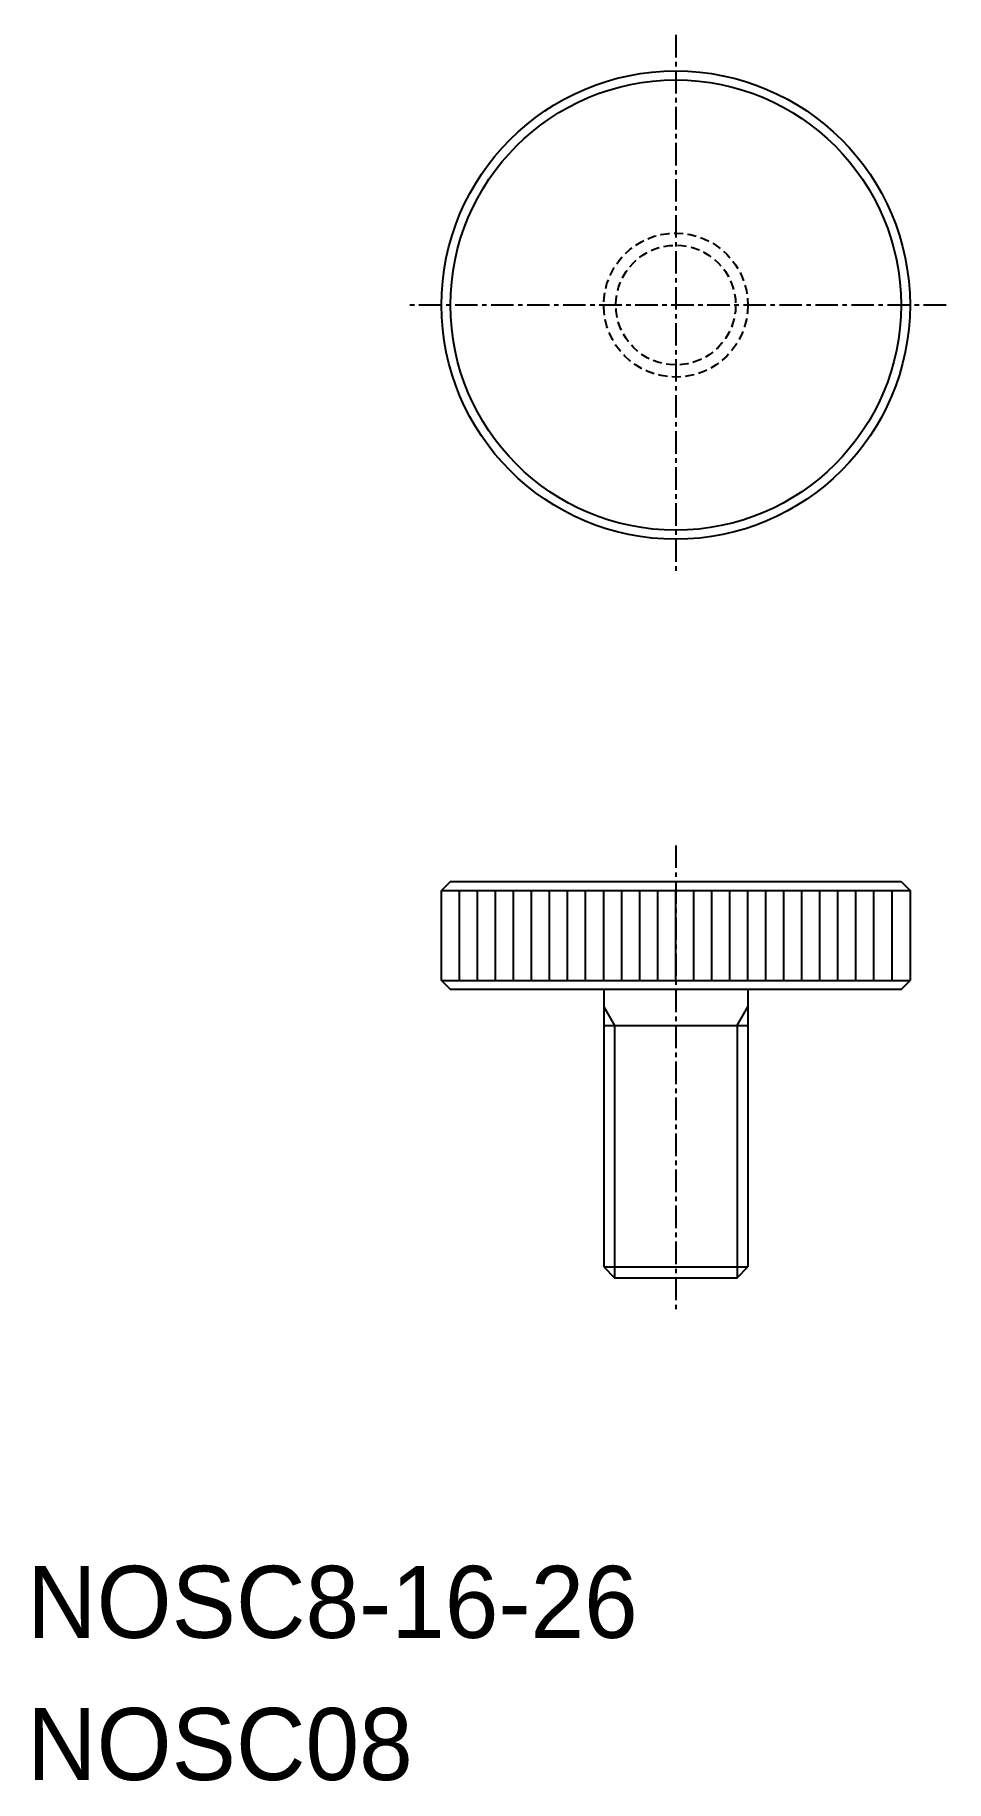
# Model space of a CAD drawing. Extents: x -13162.1 to -13111.5, y -185.9 to -88.9.
import ezdxf

# ---------------------------------------------------------------- set-up
doc = ezdxf.new("R2010")
doc.units = 0
doc.linetypes.add('CENTER', pattern=[2, 1.25, -0.25, 0.25, -0.25])
doc.linetypes.add('DASHED', pattern=[0.75, 0.5, -0.25])
doc.layers.get('0').update_dxf_attribs({"linetype": 'CONTINUOUS'})
doc.layers.add('CENTER', color=1, linetype='CENTER')

msp = doc.modelspace()

# ---------------------------------------------------------------- linework, layer by layer
at = {"color": 7, "linetype": 'CONTINUOUS'}
for p, q in [((-13139.02, -135.922), (-13139.52, -136.422)), ((-13139.52, -141.422), (-13139.52, -136.422)), ((-13139.52, -136.422), (-13113.52, -136.422)), ((-13139.02, -135.922), (-13114.02, -135.922)), ((-13138.52, -141.422), (-13138.52, -136.422)), ((-13137.52, -141.422), (-13137.52, -136.422)), ((-13136.52, -141.422), (-13136.52, -136.422)), ((-13135.52, -141.422), (-13135.52, -136.422)), ((-13134.52, -141.422), (-13134.52, -136.422)), ((-13133.52, -141.422), (-13133.52, -136.422)), ((-13132.52, -141.422), (-13132.52, -136.422)), ((-13131.52, -141.422), (-13131.52, -136.422)), ((-13130.52, -141.422), (-13130.52, -136.422)), ((-13129.52, -141.422), (-13129.52, -136.422)), ((-13128.52, -141.422), (-13128.52, -136.422)), ((-13127.52, -141.422), (-13127.52, -136.422)), ((-13126.52, -141.422), (-13126.52, -136.422)), ((-13125.52, -141.422), (-13125.52, -136.422)), ((-13124.52, -141.422), (-13124.52, -136.422)), ((-13123.52, -141.422), (-13123.52, -136.422)), ((-13122.52, -141.422), (-13122.52, -136.422)), ((-13121.52, -141.422), (-13121.52, -136.422)), ((-13120.52, -141.422), (-13120.52, -136.422)), ((-13119.52, -141.422), (-13119.52, -136.422)), ((-13118.52, -141.422), (-13118.52, -136.422)), ((-13117.52, -141.422), (-13117.52, -136.422)), ((-13116.52, -141.422), (-13116.52, -136.422)), ((-13115.52, -141.422), (-13115.52, -136.422)), ((-13114.52, -141.422), (-13114.52, -136.422)), ((-13114.02, -135.922), (-13113.52, -136.422)), ((-13113.52, -136.422), (-13113.52, -141.422)), ((-13139.52, -141.422), (-13139.02, -141.922)), ((-13139.52, -141.422), (-13113.52, -141.422)), ((-13132.52, -141.422), (-13132.52, -141.422)), ((-13114.02, -141.922), (-13113.52, -141.422)), ((-13114.02, -141.922), (-13139.02, -141.922)), ((-13130.52, -141.922), (-13130.52, -157.322)), ((-13122.52, -141.922), (-13122.52, -157.322)), ((-13130.52, -143.922), (-13122.52, -143.922)), ((-13130.52, -157.322), (-13129.92, -157.922)), ((-13130.52, -157.322), (-13122.52, -157.322)), ((-13129.92, -157.922), (-13123.12, -157.922)), ((-13128.52, -157.322), (-13128.52, -157.322)), ((-13126.52, -157.322), (-13126.52, -157.322)), ((-13123.12, -157.922), (-13122.52, -157.322))]:
    msp.add_line(p, q, dxfattribs=at)
at = {"color": 3, "linetype": 'CONTINUOUS'}
for p, q in [((-13130.52, -142.883), (-13129.92, -143.922)), ((-13123.12, -143.922), (-13122.52, -142.883)), ((-13129.92, -143.922), (-13129.92, -157.922)), ((-13123.12, -143.922), (-13123.12, -157.922))]:
    msp.add_line(p, q, dxfattribs=at)
at = {"color": 7, "linetype": 'CONTINUOUS'}
for radius in [13, 12.5]:
    msp.add_circle((-13126.52, -103.922), radius, dxfattribs=at)
at = {"color": 3, "linetype": 'DASHED'}
for radius in [4, 3.324]:
    msp.add_circle((-13126.52, -103.922), radius, dxfattribs=at)
at = {"layer": 'CENTER', "color": 1, "linetype": 'CENTER'}
for p, q in [((-13126.52, -88.922), (-13126.52, -118.922)), ((-13111.52, -103.922), (-13141.52, -103.922)), ((-13126.52, -133.922), (-13126.52, -159.922))]:
    msp.add_line(p, q, dxfattribs=at)

# ---------------------------------------------------------------- texts
at = {"color": 7, "linetype": 'CONTINUOUS'}
for s, p in [('NOSC8-16-26', (-13162.52, -177.922)), ('NOSC08', (-13162.52, -185.815))]:
    msp.add_text(s, height=4, dxfattribs=at).set_placement(p)

doc.saveas('drawing.dxf')
